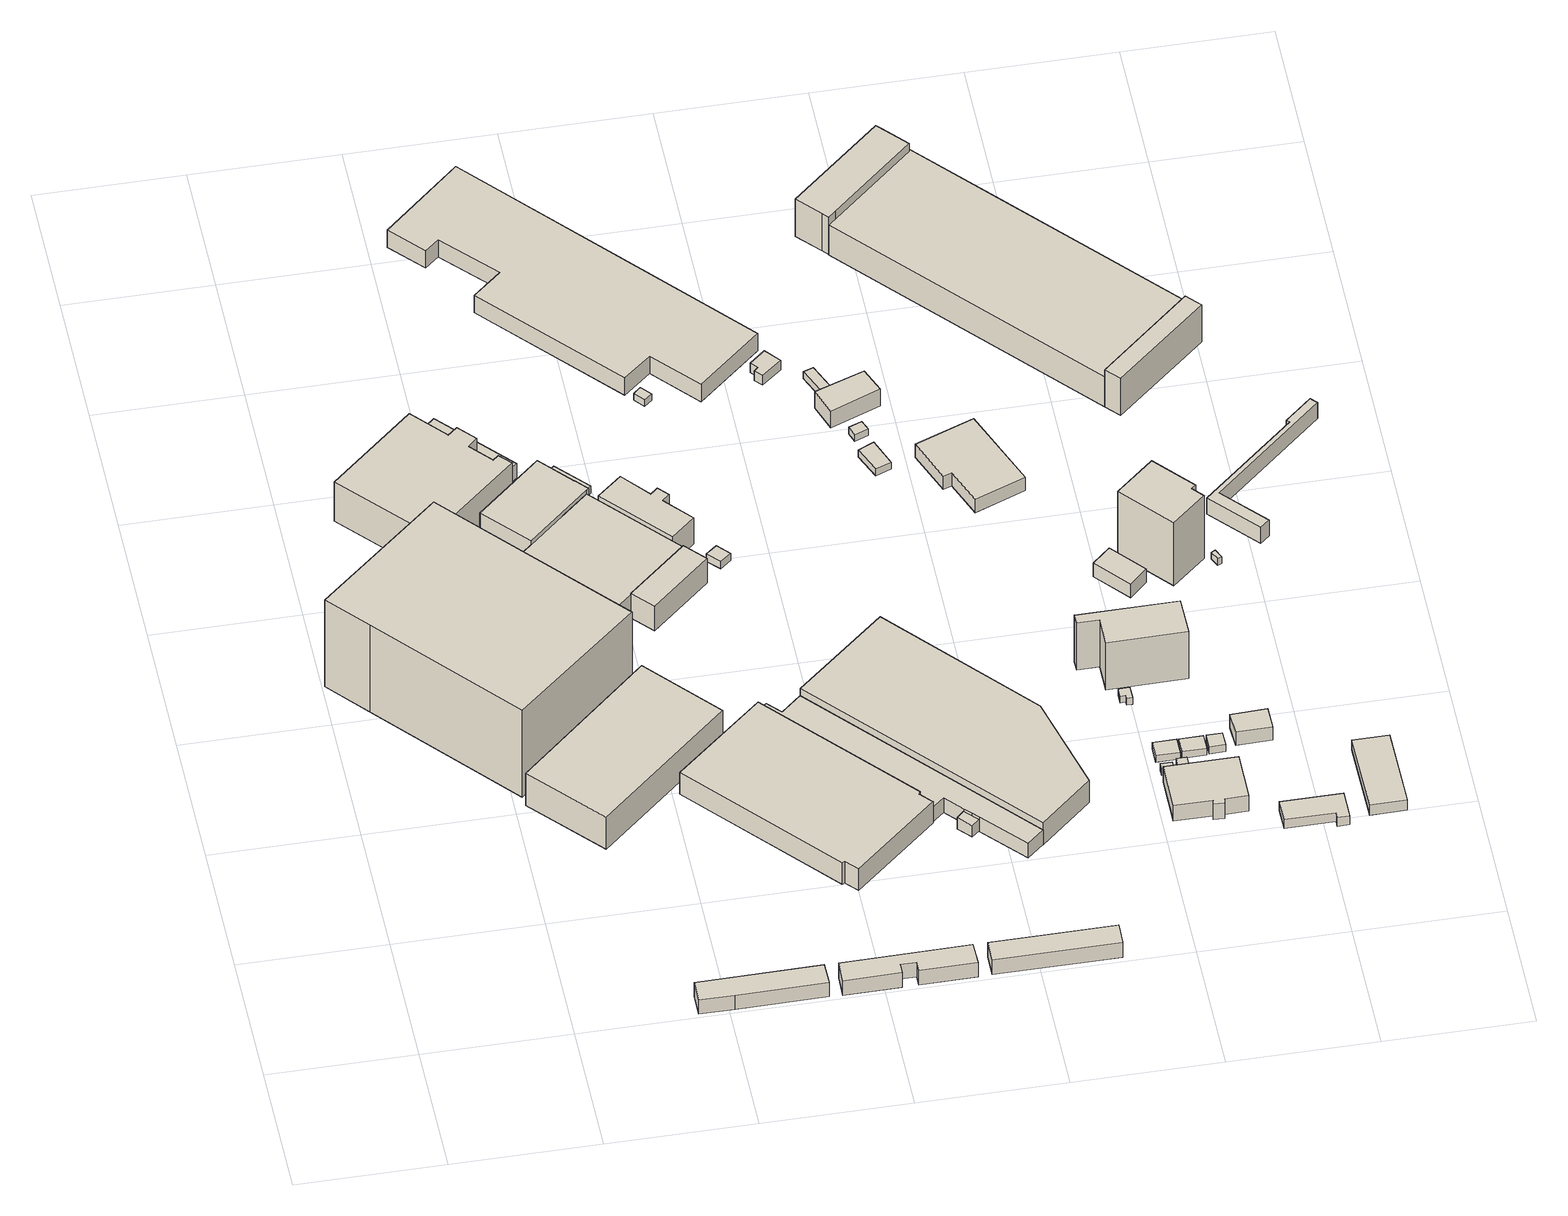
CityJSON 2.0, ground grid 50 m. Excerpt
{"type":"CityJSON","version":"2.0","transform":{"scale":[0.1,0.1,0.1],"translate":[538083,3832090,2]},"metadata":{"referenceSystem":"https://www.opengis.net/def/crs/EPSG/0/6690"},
"CityObjects":{
"building1":{"type":"Building","attributes":{"計測周辺長":271.16,"1/2500図郭":83,"区名":"住之江区","町丁目名称":"南港中６丁目","街区番号":4,"class":"3002","usage":"431","measuredHeight":38.7,"storeysAboveGround":5,"BuildingDetailAttribute.buildingRoofEdgeArea":4452.48,"BuildingDetailAttribute.buildingStructureType":"603","BuildingDetailAttribute.buildingStructureOrgType":"3","BuildingDetailAttribute.detailedUsage":"1720","BuildingDetailAttribute.specifiedBuildingCoverageRate":0.6,"BuildingDetailAttribute.surveyYear":2017,"BuildingHighTideRiskAttribute.description":"1","BuildingHighTideRiskAttribute.rank":"2","BuildingHighTideRiskAttribute.depth":1.82,"BuildingIDAttribute.prefecture":"27","BuildingIDAttribute.city":"27125"},"geometry":[{"type":"Solid","lod":"1","boundaries":[[[[0,1,2,3,4]],[[3,5,6,4]],[[2,7,5,3]],[[1,8,7,2]],[[0,9,8,1]],[[4,6,9,0]],[[5,7,8,9,6]]]]}]},
"building2":{"type":"Building","attributes":{"class":"3001","BuildingDetailAttribute.specifiedBuildingCoverageRate":0.6,"BuildingDetailAttribute.surveyYear":2017,"BuildingHighTideRiskAttribute.description":"1","BuildingHighTideRiskAttribute.rank":"2","BuildingHighTideRiskAttribute.depth":1.86,"BuildingIDAttribute.prefecture":"27","BuildingIDAttribute.city":"27125"},"geometry":[{"type":"Solid","lod":"1","boundaries":[[[[10,11,12,13]],[[12,14,15,13]],[[11,16,14,12]],[[10,17,16,11]],[[13,15,17,10]],[[14,16,17,15]]]]}]},
"building3":{"type":"Building","attributes":{"計測周辺長":100.17,"1/2500図郭":83,"区名":"住之江区","町丁目名称":"南港中６丁目","街区番号":3,"class":"3003","usage":"431","measuredHeight":6.3,"storeysAboveGround":1,"BuildingDetailAttribute.buildingRoofEdgeArea":341.38,"BuildingDetailAttribute.buildingStructureType":"610","BuildingDetailAttribute.buildingStructureOrgType":"2","BuildingDetailAttribute.detailedUsage":"1720","BuildingDetailAttribute.specifiedBuildingCoverageRate":0.6,"BuildingDetailAttribute.surveyYear":2017,"BuildingHighTideRiskAttribute.description":"1","BuildingHighTideRiskAttribute.rank":"2","BuildingHighTideRiskAttribute.depth":2.54,"BuildingIDAttribute.prefecture":"27","BuildingIDAttribute.city":"27125"},"geometry":[{"type":"Solid","lod":"1","boundaries":[[[[18,19,20,21,22]],[[21,23,24,22]],[[20,25,23,21]],[[19,26,25,20]],[[18,27,26,19]],[[22,24,27,18]],[[23,25,26,27,24]]]]}]},
"building4":{"type":"Building","attributes":{"class":"3001","BuildingDetailAttribute.specifiedBuildingCoverageRate":0.6,"BuildingDetailAttribute.surveyYear":2017,"BuildingHighTideRiskAttribute.description":"1","BuildingHighTideRiskAttribute.rank":"2","BuildingHighTideRiskAttribute.depth":1.75,"BuildingIDAttribute.prefecture":"27","BuildingIDAttribute.city":"27125"},"geometry":[{"type":"Solid","lod":"1","boundaries":[[[[28,29,30,31,32]],[[31,33,34,32]],[[30,35,33,31]],[[29,36,35,30]],[[28,37,36,29]],[[32,34,37,28]],[[33,35,36,37,34]]]]}]},
"building5":{"type":"Building","attributes":{"計測周辺長":169.39,"1/2500図郭":83,"区名":"住之江区","町丁目名称":"南港中６丁目","街区番号":4,"class":"3001","usage":"431","measuredHeight":17.4,"storeysAboveGround":4,"BuildingDetailAttribute.buildingRoofEdgeArea":1564.71,"BuildingDetailAttribute.buildingStructureType":"610","BuildingDetailAttribute.buildingStructureOrgType":"2","BuildingDetailAttribute.detailedUsage":"1720","BuildingDetailAttribute.specifiedBuildingCoverageRate":0.6,"BuildingDetailAttribute.surveyYear":2017,"BuildingHighTideRiskAttribute.description":"1","BuildingHighTideRiskAttribute.rank":"2","BuildingHighTideRiskAttribute.depth":2.38,"BuildingIDAttribute.prefecture":"27","BuildingIDAttribute.city":"27125"},"geometry":[{"type":"Solid","lod":"1","boundaries":[[[[38,39,40,41,42,43,44,45,46,47]],[[46,48,49,47]],[[45,50,48,46]],[[44,51,50,45]],[[43,52,51,44]],[[42,53,52,43]],[[41,54,53,42]],[[40,55,54,41]],[[39,56,55,40]],[[38,57,56,39]],[[47,49,57,38]],[[48,50,51,52,53,54,55,56,57,49]]]]}]},
"building6":{"type":"Building","attributes":{"計測周辺長":185.65,"1/2500図郭":83,"区名":"住之江区","町丁目名称":"南港中６丁目","街区番号":4,"class":"3002","usage":"431","measuredHeight":14.3,"storeysAboveGround":3,"BuildingDetailAttribute.buildingRoofEdgeArea":1958.44,"BuildingDetailAttribute.buildingStructureType":"610","BuildingDetailAttribute.buildingStructureOrgType":"2","BuildingDetailAttribute.detailedUsage":"1720","BuildingDetailAttribute.specifiedBuildingCoverageRate":0.6,"BuildingDetailAttribute.surveyYear":2017,"BuildingHighTideRiskAttribute.description":"1","BuildingHighTideRiskAttribute.rank":"2","BuildingHighTideRiskAttribute.depth":1.97,"BuildingIDAttribute.prefecture":"27","BuildingIDAttribute.city":"27125"},"geometry":[{"type":"Solid","lod":"1","boundaries":[[[[58,59,60,61]],[[60,62,63,61]],[[59,64,62,60]],[[58,65,64,59]],[[61,63,65,58]],[[62,64,65,63]]]]}]},
"building7":{"type":"Building","attributes":{"計測周辺長":29.47,"1/2500図郭":83,"区名":"住之江区","町丁目名称":"南港中６丁目","街区番号":4,"class":"3001","usage":"431","storeysAboveGround":1,"BuildingDetailAttribute.buildingRoofEdgeArea":44.62,"BuildingDetailAttribute.buildingStructureType":"610","BuildingDetailAttribute.buildingStructureOrgType":"2","BuildingDetailAttribute.detailedUsage":"1720","BuildingDetailAttribute.specifiedBuildingCoverageRate":0.6,"BuildingDetailAttribute.surveyYear":2017,"BuildingHighTideRiskAttribute.description":"1","BuildingHighTideRiskAttribute.rank":"2","BuildingHighTideRiskAttribute.depth":1.73,"BuildingIDAttribute.prefecture":"27","BuildingIDAttribute.city":"27125"},"geometry":[{"type":"Solid","lod":"1","boundaries":[[[[66,67,68,69]],[[68,70,71,69]],[[67,72,70,68]],[[66,73,72,67]],[[69,71,73,66]],[[70,72,73,71]]]]}]},
"building8":{"type":"Building","attributes":{"計測周辺長":97.46,"1/2500図郭":83,"区名":"住之江区","町丁目名称":"南港中６丁目","街区番号":4,"class":"3003","usage":"431","measuredHeight":6.4,"storeysAboveGround":2,"BuildingDetailAttribute.buildingRoofEdgeArea":348,"BuildingDetailAttribute.buildingStructureType":"610","BuildingDetailAttribute.buildingStructureOrgType":"2","BuildingDetailAttribute.detailedUsage":"1720","BuildingDetailAttribute.specifiedBuildingCoverageRate":0.6,"BuildingDetailAttribute.surveyYear":2017,"BuildingHighTideRiskAttribute.description":"1","BuildingHighTideRiskAttribute.rank":"2","BuildingHighTideRiskAttribute.depth":2.23,"BuildingIDAttribute.prefecture":"27","BuildingIDAttribute.city":"27125"},"geometry":[{"type":"Solid","lod":"1","boundaries":[[[[74,75,76,77,78,79,80,81]],[[80,82,83,81]],[[79,84,82,80]],[[78,85,84,79]],[[77,86,85,78]],[[76,87,86,77]],[[75,88,87,76]],[[74,89,88,75]],[[81,83,89,74]],[[82,84,85,86,87,88,89,83]]]]}]},
"building9":{"type":"Building","attributes":{"計測周辺長":100.32,"1/2500図郭":83,"区名":"住之江区","町丁目名称":"南港中６丁目","街区番号":4,"class":"3003","usage":"431","measuredHeight":12.2,"storeysAboveGround":1,"BuildingDetailAttribute.buildingRoofEdgeArea":607.74,"BuildingDetailAttribute.buildingStructureType":"610","BuildingDetailAttribute.buildingStructureOrgType":"2","BuildingDetailAttribute.detailedUsage":"1720","BuildingDetailAttribute.specifiedBuildingCoverageRate":0.6,"BuildingDetailAttribute.surveyYear":2017,"BuildingHighTideRiskAttribute.description":"1","BuildingHighTideRiskAttribute.rank":"2","BuildingHighTideRiskAttribute.depth":2.06,"BuildingIDAttribute.prefecture":"27","BuildingIDAttribute.city":"27125"},"geometry":[{"type":"Solid","lod":"1","boundaries":[[[[90,91,92,93,94,95,96,97]],[[96,98,99,97]],[[95,100,98,96]],[[94,101,100,95]],[[93,102,101,94]],[[92,103,102,93]],[[91,104,103,92]],[[90,105,104,91]],[[97,99,105,90]],[[98,100,101,102,103,104,105,99]]]]}]},
"building10":{"type":"Building","attributes":{"計測周辺長":177.2,"1/2500図郭":83,"区名":"住之江区","町丁目名称":"南港中６丁目","街区番号":4,"class":"3001","usage":"431","measuredHeight":10.4,"storeysAboveGround":1,"BuildingDetailAttribute.buildingRoofEdgeArea":1905.83,"BuildingDetailAttribute.buildingStructureType":"610","BuildingDetailAttribute.buildingStructureOrgType":"2","BuildingDetailAttribute.detailedUsage":"1720","BuildingDetailAttribute.specifiedBuildingCoverageRate":0.6,"BuildingDetailAttribute.surveyYear":2017,"BuildingHighTideRiskAttribute.description":"1","BuildingHighTideRiskAttribute.rank":"2","BuildingHighTideRiskAttribute.depth":1.76,"BuildingIDAttribute.prefecture":"27","BuildingIDAttribute.city":"27125"},"geometry":[{"type":"Solid","lod":"1","boundaries":[[[[106,107,108,109,110,111,112,113,114,115]],[[114,116,117,115]],[[113,118,116,114]],[[112,119,118,113]],[[111,120,119,112]],[[110,121,120,111]],[[109,122,121,110]],[[108,123,122,109]],[[107,124,123,108]],[[106,125,124,107]],[[115,117,125,106]],[[116,118,119,120,121,122,123,124,125,117]]]]}]},
"building11":{"type":"Building","attributes":{"class":"3001","measuredHeight":10.4,"BuildingDetailAttribute.specifiedBuildingCoverageRate":0.6,"BuildingDetailAttribute.surveyYear":2017,"BuildingHighTideRiskAttribute.description":"1","BuildingHighTideRiskAttribute.rank":"2","BuildingHighTideRiskAttribute.depth":1.88,"BuildingIDAttribute.prefecture":"27","BuildingIDAttribute.city":"27125"},"geometry":[{"type":"Solid","lod":"1","boundaries":[[[[126,106,115]],[[106,125,117,115]],[[126,127,125,106]],[[115,117,127,126]],[[125,127,117]]]]}]},
"building12":{"type":"Building","attributes":{"計測周辺長":110.19,"1/2500図郭":83,"区名":"住之江区","町丁目名称":"南港中６丁目","街区番号":3,"class":"3003","usage":"431","measuredHeight":6.6,"storeysAboveGround":1,"BuildingDetailAttribute.buildingRoofEdgeArea":333.25,"BuildingDetailAttribute.buildingStructureType":"610","BuildingDetailAttribute.buildingStructureOrgType":"2","BuildingDetailAttribute.detailedUsage":"1720","BuildingDetailAttribute.specifiedBuildingCoverageRate":0.6,"BuildingDetailAttribute.surveyYear":2017,"BuildingHighTideRiskAttribute.description":"1","BuildingHighTideRiskAttribute.rank":"3","BuildingHighTideRiskAttribute.depth":3.04,"BuildingIDAttribute.prefecture":"27","BuildingIDAttribute.city":"27125"},"geometry":[{"type":"Solid","lod":"1","boundaries":[[[[128,129,130,131,132,133,134,135]],[[134,136,137,135]],[[133,138,136,134]],[[132,139,138,133]],[[131,140,139,132]],[[130,141,140,131]],[[129,142,141,130]],[[128,143,142,129]],[[135,137,143,128]],[[136,138,139,140,141,142,143,137]]]]}]},
"building13":{"type":"Building","attributes":{"計測周辺長":45.55,"1/2500図郭":83,"区名":"住之江区","町丁目名称":"南港中６丁目","街区番号":4,"class":"3001","usage":"431","measuredHeight":3.4,"storeysAboveGround":1,"BuildingDetailAttribute.buildingRoofEdgeArea":119.15,"BuildingDetailAttribute.buildingStructureType":"610","BuildingDetailAttribute.buildingStructureOrgType":"2","BuildingDetailAttribute.detailedUsage":"1720","BuildingDetailAttribute.specifiedBuildingCoverageRate":0.6,"BuildingDetailAttribute.surveyYear":2017,"BuildingHighTideRiskAttribute.description":"1","BuildingHighTideRiskAttribute.rank":"2","BuildingHighTideRiskAttribute.depth":1.89,"BuildingIDAttribute.prefecture":"27","BuildingIDAttribute.city":"27125"},"geometry":[{"type":"Solid","lod":"1","boundaries":[[[[144,145,146,147]],[[146,148,149,147]],[[145,150,148,146]],[[144,151,150,145]],[[147,149,151,144]],[[148,150,151,149]]]]}]},
"building14":{"type":"Building","attributes":{"計測周辺長":222.34,"1/2500図郭":83,"区名":"住之江区","町丁目名称":"南港中６丁目","街区番号":4,"class":"3001","usage":"431","measuredHeight":9.6,"storeysAboveGround":2,"BuildingDetailAttribute.buildingRoofEdgeArea":2851.63,"BuildingDetailAttribute.buildingStructureType":"610","BuildingDetailAttribute.buildingStructureOrgType":"2","BuildingDetailAttribute.detailedUsage":"1720","BuildingDetailAttribute.specifiedBuildingCoverageRate":0.6,"BuildingDetailAttribute.surveyYear":2017,"BuildingHighTideRiskAttribute.description":"1","BuildingHighTideRiskAttribute.rank":"2","BuildingHighTideRiskAttribute.depth":1.78,"BuildingIDAttribute.prefecture":"27","BuildingIDAttribute.city":"27125"},"geometry":[{"type":"Solid","lod":"1","boundaries":[[[[152,153,154,155,156,157,158,159,160]],[[159,161,162,160]],[[158,163,161,159]],[[157,164,163,158]],[[156,165,164,157]],[[155,166,165,156]],[[154,167,166,155]],[[153,168,167,154]],[[152,169,168,153]],[[160,162,169,152]],[[161,163,164,165,166,167,168,169,162]]]]}]},
"building15":{"type":"Building","attributes":{"計測周辺長":73.28,"1/2500図郭":83,"区名":"住之江区","町丁目名称":"南港中６丁目","街区番号":4,"class":"3003","usage":"431","measuredHeight":10.9,"storeysAboveGround":1,"BuildingDetailAttribute.buildingRoofEdgeArea":258.3,"BuildingDetailAttribute.buildingStructureType":"610","BuildingDetailAttribute.buildingStructureOrgType":"2","BuildingDetailAttribute.detailedUsage":"1720","BuildingDetailAttribute.specifiedBuildingCoverageRate":0.6,"BuildingDetailAttribute.surveyYear":2017,"BuildingHighTideRiskAttribute.description":"1","BuildingHighTideRiskAttribute.rank":"2","BuildingHighTideRiskAttribute.depth":1.79,"BuildingIDAttribute.prefecture":"27","BuildingIDAttribute.city":"27125"},"geometry":[{"type":"Solid","lod":"1","boundaries":[[[[170,171,172,173]],[[172,174,175,173]],[[171,176,174,172]],[[170,177,176,171]],[[173,175,177,170]],[[174,176,177,175]]]]}]},
"building16":{"type":"Building","attributes":{"計測周辺長":88.65,"1/2500図郭":83,"区名":"住之江区","町丁目名称":"南港中６丁目","街区番号":4,"class":"3002","usage":"431","measuredHeight":11.7,"storeysAboveGround":3,"BuildingDetailAttribute.buildingRoofEdgeArea":343.47,"BuildingDetailAttribute.buildingStructureType":"610","BuildingDetailAttribute.buildingStructureOrgType":"2","BuildingDetailAttribute.detailedUsage":"1720","BuildingDetailAttribute.specifiedBuildingCoverageRate":0.6,"BuildingDetailAttribute.surveyYear":2017,"BuildingHighTideRiskAttribute.description":"1","BuildingHighTideRiskAttribute.rank":"2","BuildingHighTideRiskAttribute.depth":1.67,"BuildingIDAttribute.prefecture":"27","BuildingIDAttribute.city":"27125"},"geometry":[{"type":"Solid","lod":"1","boundaries":[[[[178,179,180,181,182,183,184,185]],[[184,186,187,185]],[[183,188,186,184]],[[182,189,188,183]],[[181,190,189,182]],[[180,191,190,181]],[[179,192,191,180]],[[178,193,192,179]],[[185,187,193,178]],[[186,188,189,190,191,192,193,187]]]]}]},
"building17":{"type":"Building","attributes":{"計測周辺長":21.31,"1/2500図郭":83,"区名":"住之江区","町丁目名称":"南港中６丁目","街区番号":4,"class":"3001","usage":"431","measuredHeight":3.3,"storeysAboveGround":1,"BuildingDetailAttribute.buildingRoofEdgeArea":28.09,"BuildingDetailAttribute.buildingStructureType":"610","BuildingDetailAttribute.buildingStructureOrgType":"2","BuildingDetailAttribute.detailedUsage":"1720","BuildingDetailAttribute.specifiedBuildingCoverageRate":0.6,"BuildingDetailAttribute.surveyYear":2017,"BuildingHighTideRiskAttribute.description":"1","BuildingHighTideRiskAttribute.rank":"2","BuildingHighTideRiskAttribute.depth":1.91,"BuildingIDAttribute.prefecture":"27","BuildingIDAttribute.city":"27125"},"geometry":[{"type":"Solid","lod":"1","boundaries":[[[[194,195,196,197]],[[196,198,199,197]],[[195,200,198,196]],[[194,201,200,195]],[[197,199,201,194]],[[198,200,201,199]]]]}]},
"building18":{"type":"Building","attributes":{"計測周辺長":235.06,"1/2500図郭":83,"区名":"住之江区","町丁目名称":"南港中６丁目","街区番号":4,"class":"3001","usage":"431","measuredHeight":6.5,"storeysAboveGround":2,"BuildingDetailAttribute.buildingRoofEdgeArea":1131.77,"BuildingDetailAttribute.buildingStructureType":"610","BuildingDetailAttribute.buildingStructureOrgType":"2","BuildingDetailAttribute.detailedUsage":"1720","BuildingDetailAttribute.specifiedBuildingCoverageRate":0.6,"BuildingDetailAttribute.surveyYear":2017,"BuildingHighTideRiskAttribute.description":"1","BuildingHighTideRiskAttribute.rank":"2","BuildingHighTideRiskAttribute.depth":1.72,"BuildingIDAttribute.prefecture":"27","BuildingIDAttribute.city":"27125"},"geometry":[{"type":"Solid","lod":"1","boundaries":[[[[202,203,204,205,206,207,208,209,210,211,212,213,214]],[[213,215,216,214]],[[212,217,215,213]],[[211,218,217,212]],[[210,219,218,211]],[[209,220,219,210]],[[208,221,220,209]],[[207,222,221,208]],[[206,223,222,207]],[[205,224,223,206]],[[204,225,224,205]],[[203,226,225,204]],[[202,227,226,203]],[[214,216,227,202]],[[215,217,218,219,220,221,222,223,224,225,226,227,216]]]]}]},
"building19":{"type":"Building","attributes":{"class":"3001","BuildingDetailAttribute.specifiedBuildingCoverageRate":0.6,"BuildingDetailAttribute.surveyYear":2017,"BuildingHighTideRiskAttribute.description":"1","BuildingHighTideRiskAttribute.rank":"2","BuildingHighTideRiskAttribute.depth":1.44,"BuildingIDAttribute.prefecture":"27","BuildingIDAttribute.city":"27125"},"geometry":[{"type":"Solid","lod":"1","boundaries":[[[[228,229,230,231]],[[230,232,233,231]],[[229,234,232,230]],[[228,235,234,229]],[[231,233,235,228]],[[232,234,235,233]]]]}]},
"building20":{"type":"Building","attributes":{"計測周辺長":338.37,"1/2500図郭":83,"区名":"住之江区","町丁目名称":"南港中６丁目","街区番号":1,"class":"3001","usage":"431","measuredHeight":7.7,"storeysAboveGround":1,"BuildingDetailAttribute.buildingRoofEdgeArea":4385.46,"BuildingDetailAttribute.buildingStructureType":"610","BuildingDetailAttribute.buildingStructureOrgType":"2","BuildingDetailAttribute.detailedUsage":"1710","BuildingDetailAttribute.specifiedBuildingCoverageRate":0.6,"BuildingDetailAttribute.surveyYear":2017,"BuildingHighTideRiskAttribute.description":"1","BuildingHighTideRiskAttribute.rank":"2","BuildingHighTideRiskAttribute.depth":1.74,"BuildingIDAttribute.prefecture":"27","BuildingIDAttribute.city":"27125"},"geometry":[{"type":"Solid","lod":"1","boundaries":[[[[236,237,238,239,240,241,242,243,244,245,246,247]],[[246,248,249,247]],[[245,250,248,246]],[[244,251,250,245]],[[243,252,251,244]],[[242,253,252,243]],[[241,254,253,242]],[[240,255,254,241]],[[239,256,255,240]],[[238,257,256,239]],[[237,258,257,238]],[[236,259,258,237]],[[247,249,259,236]],[[248,250,251,252,253,254,255,256,257,258,259,249]]]]}]},
"building21":{"type":"Building","attributes":{"計測周辺長":100.49,"1/2500図郭":83,"区名":"住之江区","町丁目名称":"南港中６丁目","街区番号":3,"class":"3003","usage":"431","measuredHeight":6.5,"storeysAboveGround":1,"BuildingDetailAttribute.buildingRoofEdgeArea":342.37,"BuildingDetailAttribute.buildingStructureType":"610","BuildingDetailAttribute.buildingStructureOrgType":"2","BuildingDetailAttribute.detailedUsage":"1720","BuildingDetailAttribute.specifiedBuildingCoverageRate":0.6,"BuildingDetailAttribute.surveyYear":2017,"BuildingHighTideRiskAttribute.description":"1","BuildingHighTideRiskAttribute.rank":"2","BuildingHighTideRiskAttribute.depth":2.77,"BuildingIDAttribute.prefecture":"27","BuildingIDAttribute.city":"27125"},"geometry":[{"type":"Solid","lod":"1","boundaries":[[[[260,261,262,263]],[[262,264,265,263]],[[261,266,264,262]],[[260,267,266,261]],[[263,265,267,260]],[[264,266,267,265]]]]}]},
"building22":{"type":"Building","attributes":{"class":"3003","measuredHeight":5.1,"BuildingDetailAttribute.specifiedBuildingCoverageRate":0.6,"BuildingDetailAttribute.surveyYear":2017,"BuildingHighTideRiskAttribute.description":"1","BuildingHighTideRiskAttribute.rank":"2","BuildingHighTideRiskAttribute.depth":2.29,"BuildingIDAttribute.prefecture":"27","BuildingIDAttribute.city":"27125"},"geometry":[{"type":"Solid","lod":"1","boundaries":[[[[268,269,270,271,272]],[[271,273,274,272]],[[270,275,273,271]],[[269,276,275,270]],[[268,277,276,269]],[[272,274,277,268]],[[273,275,276,277,274]]]]}]},
"building23":{"type":"Building","attributes":{"計測周辺長":263.69,"1/2500図郭":83,"区名":"住之江区","町丁目名称":"南港中６丁目","街区番号":4,"class":"3001","usage":"431","measuredHeight":9.8,"storeysAboveGround":2,"BuildingDetailAttribute.buildingRoofEdgeArea":3694.56,"BuildingDetailAttribute.buildingStructureType":"610","BuildingDetailAttribute.buildingStructureOrgType":"2","BuildingDetailAttribute.detailedUsage":"1720","BuildingDetailAttribute.specifiedBuildingCoverageRate":0.6,"BuildingDetailAttribute.surveyYear":2017,"BuildingHighTideRiskAttribute.description":"1","BuildingHighTideRiskAttribute.rank":"2","BuildingHighTideRiskAttribute.depth":2.68,"BuildingIDAttribute.prefecture":"27","BuildingIDAttribute.city":"27125"},"geometry":[{"type":"Solid","lod":"1","boundaries":[[[[278,279,280,281,282]],[[281,283,284,282]],[[280,285,283,281]],[[279,286,285,280]],[[278,287,286,279]],[[282,284,287,278]],[[283,285,286,287,284]]]]}]},
"building24":{"type":"Building","attributes":{"計測周辺長":31.28,"1/2500図郭":83,"区名":"住之江区","町丁目名称":"南港中６丁目","街区番号":1,"class":"3001","usage":"431","measuredHeight":4.3,"storeysAboveGround":1,"BuildingDetailAttribute.buildingRoofEdgeArea":53.91,"BuildingDetailAttribute.buildingStructureType":"610","BuildingDetailAttribute.buildingStructureOrgType":"2","BuildingDetailAttribute.detailedUsage":"1710","BuildingDetailAttribute.specifiedBuildingCoverageRate":0.6,"BuildingDetailAttribute.surveyYear":2017,"BuildingHighTideRiskAttribute.description":"1","BuildingHighTideRiskAttribute.rank":"2","BuildingHighTideRiskAttribute.depth":1.86,"BuildingIDAttribute.prefecture":"27","BuildingIDAttribute.city":"27125"},"geometry":[{"type":"Solid","lod":"1","boundaries":[[[[288,289,290,291,292,293]],[[292,294,295,293]],[[291,296,294,292]],[[290,297,296,291]],[[289,298,297,290]],[[288,299,298,289]],[[293,295,299,288]],[[294,296,297,298,299,295]]]]}]},
"building25":{"type":"Building","attributes":{"class":"3001","BuildingDetailAttribute.specifiedBuildingCoverageRate":0.6,"BuildingDetailAttribute.surveyYear":2017,"BuildingHighTideRiskAttribute.description":"1","BuildingHighTideRiskAttribute.rank":"2","BuildingHighTideRiskAttribute.depth":1.8,"BuildingIDAttribute.prefecture":"27","BuildingIDAttribute.city":"27125"},"geometry":[{"type":"Solid","lod":"1","boundaries":[[[[300,301,302,303]],[[302,304,305,303]],[[301,306,304,302]],[[300,307,306,301]],[[303,305,307,300]],[[304,306,307,305]]]]}]},
"building26":{"type":"Building","attributes":{"計測周辺長":32.79,"1/2500図郭":83,"区名":"住之江区","町丁目名称":"南港中６丁目","街区番号":1,"class":"3001","usage":"431","storeysAboveGround":1,"BuildingDetailAttribute.buildingRoofEdgeArea":62.06,"BuildingDetailAttribute.buildingStructureType":"610","BuildingDetailAttribute.buildingStructureOrgType":"2","BuildingDetailAttribute.detailedUsage":"1710","BuildingDetailAttribute.specifiedBuildingCoverageRate":0.6,"BuildingDetailAttribute.surveyYear":2017,"BuildingHighTideRiskAttribute.description":"1","BuildingHighTideRiskAttribute.rank":"2","BuildingHighTideRiskAttribute.depth":1.77,"BuildingIDAttribute.prefecture":"27","BuildingIDAttribute.city":"27125"},"geometry":[{"type":"Solid","lod":"1","boundaries":[[[[308,309,310,311]],[[310,312,313,311]],[[309,314,312,310]],[[308,315,314,309]],[[311,313,315,308]],[[312,314,315,313]]]]}]},
"building27":{"type":"Building","attributes":{"計測周辺長":17.88,"1/2500図郭":83,"区名":"住之江区","町丁目名称":"南港中６丁目","街区番号":1,"class":"3001","usage":"431","storeysAboveGround":1,"BuildingDetailAttribute.buildingRoofEdgeArea":19.75,"BuildingDetailAttribute.buildingStructureType":"610","BuildingDetailAttribute.buildingStructureOrgType":"2","BuildingDetailAttribute.detailedUsage":"1710","BuildingDetailAttribute.specifiedBuildingCoverageRate":0.6,"BuildingDetailAttribute.surveyYear":2017,"BuildingHighTideRiskAttribute.description":"1","BuildingHighTideRiskAttribute.rank":"2","BuildingHighTideRiskAttribute.depth":1.78,"BuildingIDAttribute.prefecture":"27","BuildingIDAttribute.city":"27125"},"geometry":[{"type":"Solid","lod":"1","boundaries":[[[[316,317,318,319]],[[318,320,321,319]],[[317,322,320,318]],[[316,323,322,317]],[[319,321,323,316]],[[320,322,323,321]]]]}]},
"building28":{"type":"Building","attributes":{"計測周辺長":56.49,"1/2500図郭":83,"区名":"住之江区","町丁目名称":"南港中６丁目","街区番号":1,"class":"3001","usage":"431","measuredHeight":7.4,"storeysAboveGround":1,"BuildingDetailAttribute.buildingRoofEdgeArea":182.06,"BuildingDetailAttribute.buildingStructureType":"610","BuildingDetailAttribute.buildingStructureOrgType":"2","BuildingDetailAttribute.detailedUsage":"1710","BuildingDetailAttribute.specifiedBuildingCoverageRate":0.6,"BuildingDetailAttribute.surveyYear":2017,"BuildingHighTideRiskAttribute.description":"1","BuildingHighTideRiskAttribute.rank":"2","BuildingHighTideRiskAttribute.depth":1.8,"BuildingIDAttribute.prefecture":"27","BuildingIDAttribute.city":"27125"},"geometry":[{"type":"Solid","lod":"1","boundaries":[[[[324,325,326,327]],[[326,328,329,327]],[[325,330,328,326]],[[324,331,330,325]],[[327,329,331,324]],[[328,330,331,329]]]]}]},
"building29":{"type":"Building","attributes":{"class":"3001","BuildingDetailAttribute.specifiedBuildingCoverageRate":0.6,"BuildingDetailAttribute.surveyYear":2017,"BuildingHighTideRiskAttribute.description":"1","BuildingHighTideRiskAttribute.rank":"2","BuildingHighTideRiskAttribute.depth":2.72,"BuildingIDAttribute.prefecture":"27","BuildingIDAttribute.city":"27125"},"geometry":[{"type":"Solid","lod":"1","boundaries":[[[[332,333,334,335]],[[334,336,337,335]],[[333,338,336,334]],[[332,339,338,333]],[[335,337,339,332]],[[336,338,339,337]]]]}]},
"building30":{"type":"Building","attributes":{"class":"3001","BuildingDetailAttribute.specifiedBuildingCoverageRate":0.6,"BuildingDetailAttribute.surveyYear":2017,"BuildingHighTideRiskAttribute.description":"1","BuildingHighTideRiskAttribute.rank":"2","BuildingHighTideRiskAttribute.depth":2.59,"BuildingIDAttribute.prefecture":"27","BuildingIDAttribute.city":"27125"},"geometry":[{"type":"Solid","lod":"1","boundaries":[[[[340,341,342,343,344,345]],[[344,346,347,345]],[[343,348,346,344]],[[342,349,348,343]],[[341,350,349,342]],[[340,351,350,341]],[[345,347,351,340]],[[346,348,349,350,351,347]]]]}]},
"building31":{"type":"Building","attributes":{"class":"3001","BuildingDetailAttribute.specifiedBuildingCoverageRate":0.6,"BuildingDetailAttribute.surveyYear":2017,"BuildingHighTideRiskAttribute.description":"1","BuildingHighTideRiskAttribute.rank":"2","BuildingHighTideRiskAttribute.depth":2.72,"BuildingIDAttribute.prefecture":"27","BuildingIDAttribute.city":"27125"},"geometry":[{"type":"Solid","lod":"1","boundaries":[[[[352,353,354,355]],[[354,356,357,355]],[[353,358,356,354]],[[352,359,358,353]],[[355,357,359,352]],[[356,358,359,357]]]]}]},
"building32":{"type":"Building","attributes":{"計測周辺長":30.04,"1/2500図郭":83,"区名":"住之江区","町丁目名称":"南港中６丁目","街区番号":2,"class":"3001","usage":"421","measuredHeight":4.5,"storeysAboveGround":1,"BuildingDetailAttribute.buildingRoofEdgeArea":31.91,"BuildingDetailAttribute.buildingStructureType":"610","BuildingDetailAttribute.buildingStructureOrgType":"2","BuildingDetailAttribute.detailedUsage":"1830","BuildingDetailAttribute.specifiedBuildingCoverageRate":0.6,"BuildingDetailAttribute.surveyYear":2017,"BuildingHighTideRiskAttribute.description":"1","BuildingHighTideRiskAttribute.rank":"2","BuildingHighTideRiskAttribute.depth":2.88,"BuildingIDAttribute.prefecture":"27","BuildingIDAttribute.city":"27125"},"geometry":[{"type":"Solid","lod":"1","boundaries":[[[[360,361,362,363]],[[362,364,365,363]],[[361,366,364,362]],[[360,367,366,361]],[[363,365,367,360]],[[364,366,367,365]]]]}]},
"building33":{"type":"Building","attributes":{"計測周辺長":105.46,"1/2500図郭":83,"区名":"住之江区","町丁目名称":"南港中６丁目","街区番号":1,"class":"3001","usage":"431","measuredHeight":5.9,"storeysAboveGround":1,"BuildingDetailAttribute.buildingRoofEdgeArea":631.12,"BuildingDetailAttribute.buildingStructureType":"610","BuildingDetailAttribute.buildingStructureOrgType":"2","BuildingDetailAttribute.detailedUsage":"1710","BuildingDetailAttribute.specifiedBuildingCoverageRate":0.6,"BuildingDetailAttribute.surveyYear":2017,"BuildingHighTideRiskAttribute.description":"1","BuildingHighTideRiskAttribute.rank":"2","BuildingHighTideRiskAttribute.depth":1.71,"BuildingIDAttribute.prefecture":"27","BuildingIDAttribute.city":"27125"},"geometry":[{"type":"Solid","lod":"1","boundaries":[[[[368,369,370,371,372,373]],[[372,374,375,373]],[[371,376,374,372]],[[370,377,376,371]],[[369,378,377,370]],[[368,379,378,369]],[[373,375,379,368]],[[374,376,377,378,379,375]]]]}]},
"building34":{"type":"Building","attributes":{"計測周辺長":87.3,"1/2500図郭":83,"区名":"住之江区","町丁目名称":"南港中６丁目","街区番号":2,"class":"3001","usage":"421","measuredHeight":6.9,"storeysAboveGround":2,"BuildingDetailAttribute.buildingRoofEdgeArea":438.06,"BuildingDetailAttribute.buildingStructureType":"610","BuildingDetailAttribute.buildingStructureOrgType":"2","BuildingDetailAttribute.detailedUsage":"1830","BuildingDetailAttribute.specifiedBuildingCoverageRate":0.6,"BuildingDetailAttribute.surveyYear":2017,"BuildingHighTideRiskAttribute.description":"1","BuildingHighTideRiskAttribute.rank":"2","BuildingHighTideRiskAttribute.depth":2.68,"BuildingIDAttribute.prefecture":"27","BuildingIDAttribute.city":"27125"},"geometry":[{"type":"Solid","lod":"1","boundaries":[[[[380,381,382,383,384,385,386,387]],[[386,388,389,387]],[[385,390,388,386]],[[384,391,390,385]],[[383,392,391,384]],[[382,393,392,383]],[[381,394,393,382]],[[380,395,394,381]],[[387,389,395,380]],[[388,390,391,392,393,394,395,389]]]]}]},
"building35":{"type":"Building","attributes":{"計測周辺長":96.2,"1/2500図郭":83,"区名":"住之江区","町丁目名称":"南港中６丁目","街区番号":2,"class":"3002","usage":"401","measuredHeight":21,"storeysAboveGround":5,"BuildingDetailAttribute.buildingRoofEdgeArea":400.02,"BuildingDetailAttribute.buildingStructureType":"603","BuildingDetailAttribute.buildingStructureOrgType":"3","BuildingDetailAttribute.detailedUsage":"1310","BuildingDetailAttribute.specifiedBuildingCoverageRate":0.6,"BuildingDetailAttribute.surveyYear":2017,"BuildingHighTideRiskAttribute.description":"1","BuildingHighTideRiskAttribute.rank":"2","BuildingHighTideRiskAttribute.depth":2.32,"BuildingIDAttribute.prefecture":"27","BuildingIDAttribute.city":"27125"},"geometry":[{"type":"Solid","lod":"1","boundaries":[[[[396,397,398,399,400,401]],[[400,402,403,401]],[[399,404,402,400]],[[398,405,404,399]],[[397,406,405,398]],[[396,407,406,397]],[[401,403,407,396]],[[402,404,405,406,407,403]]]]}]},
"building36":{"type":"Building","attributes":{"class":"3001","BuildingDetailAttribute.specifiedBuildingCoverageRate":0.6,"BuildingDetailAttribute.surveyYear":2017,"BuildingHighTideRiskAttribute.description":"1","BuildingHighTideRiskAttribute.rank":"2","BuildingHighTideRiskAttribute.depth":2.67,"BuildingIDAttribute.prefecture":"27","BuildingIDAttribute.city":"27125"},"geometry":[{"type":"Solid","lod":"1","boundaries":[[[[408,409,410,411]],[[410,412,413,411]],[[409,414,412,410]],[[408,415,414,409]],[[411,413,415,408]],[[412,414,415,413]]]]}]},
"building37":{"type":"Building","attributes":{"class":"3001","BuildingDetailAttribute.specifiedBuildingCoverageRate":0.6,"BuildingDetailAttribute.surveyYear":2017,"BuildingHighTideRiskAttribute.description":"1","BuildingHighTideRiskAttribute.rank":"2","BuildingHighTideRiskAttribute.depth":2.67,"BuildingIDAttribute.prefecture":"27","BuildingIDAttribute.city":"27125"},"geometry":[{"type":"Solid","lod":"1","boundaries":[[[[416,417,418,419]],[[418,420,421,419]],[[417,422,420,418]],[[416,423,422,417]],[[419,421,423,416]],[[420,422,423,421]]]]}]},
"building38":{"type":"Building","attributes":{"計測周辺長":47.24,"1/2500図郭":83,"区名":"住之江区","町丁目名称":"南港中６丁目","街区番号":2,"class":"3001","usage":"431","measuredHeight":6,"storeysAboveGround":1,"BuildingDetailAttribute.buildingRoofEdgeArea":128.31,"BuildingDetailAttribute.buildingStructureType":"610","BuildingDetailAttribute.buildingStructureOrgType":"2","BuildingDetailAttribute.detailedUsage":"1720","BuildingDetailAttribute.specifiedBuildingCoverageRate":0.6,"BuildingDetailAttribute.surveyYear":2017,"BuildingHighTideRiskAttribute.description":"1","BuildingHighTideRiskAttribute.rank":"2","BuildingHighTideRiskAttribute.depth":1.82,"BuildingIDAttribute.prefecture":"27","BuildingIDAttribute.city":"27125"},"geometry":[{"type":"Solid","lod":"1","boundaries":[[[[424,425,426,427]],[[426,428,429,427]],[[425,430,428,426]],[[424,431,430,425]],[[427,429,431,424]],[[428,430,431,429]]]]}]},
"building39":{"type":"Building","attributes":{"計測周辺長":110.13,"1/2500図郭":74,"区名":"住之江区","町丁目名称":"南港中６丁目","街区番号":1,"class":"3002","usage":"431","measuredHeight":16.6,"storeysAboveGround":5,"BuildingDetailAttribute.buildingRoofEdgeArea":556.97,"BuildingDetailAttribute.buildingStructureType":"603","BuildingDetailAttribute.buildingStructureOrgType":"3","BuildingDetailAttribute.detailedUsage":"1740","BuildingDetailAttribute.specifiedBuildingCoverageRate":0.6,"BuildingDetailAttribute.surveyYear":2017,"BuildingHighTideRiskAttribute.description":"1","BuildingHighTideRiskAttribute.rank":"2","BuildingHighTideRiskAttribute.depth":2.87,"BuildingIDAttribute.prefecture":"27","BuildingIDAttribute.city":"27125"},"geometry":[{"type":"Solid","lod":"1","boundaries":[[[[432,433,434,435,436,437,438]],[[437,439,440,438]],[[436,441,439,437]],[[435,442,441,436]],[[434,443,442,435]],[[433,444,443,434]],[[432,445,444,433]],[[438,440,445,432]],[[439,441,442,443,444,445,440]]]]}]},
"building40":{"type":"Building","attributes":{"計測周辺長":40.51,"1/2500図郭":83,"区名":"住之江区","町丁目名称":"南港中６丁目","街区番号":2,"class":"3001","usage":"421","measuredHeight":6,"storeysAboveGround":2,"BuildingDetailAttribute.buildingRoofEdgeArea":98.53,"BuildingDetailAttribute.buildingStructureType":"610","BuildingDetailAttribute.buildingStructureOrgType":"2","BuildingDetailAttribute.detailedUsage":"1830","BuildingDetailAttribute.specifiedBuildingCoverageRate":0.6,"BuildingDetailAttribute.surveyYear":2017,"BuildingHighTideRiskAttribute.description":"1","BuildingHighTideRiskAttribute.rank":"2","BuildingHighTideRiskAttribute.depth":2.39,"BuildingIDAttribute.prefecture":"27","BuildingIDAttribute.city":"27125"},"geometry":[{"type":"Solid","lod":"1","boundaries":[[[[446,447,448,449]],[[448,450,451,449]],[[447,452,450,448]],[[446,453,452,447]],[[449,451,453,446]],[[450,452,453,451]]]]}]},
"building41":{"type":"Building","attributes":{"class":"3001","measuredHeight":4,"BuildingDetailAttribute.specifiedBuildingCoverageRate":0.6,"BuildingDetailAttribute.surveyYear":2017,"BuildingHighTideRiskAttribute.description":"1","BuildingHighTideRiskAttribute.rank":"2","BuildingHighTideRiskAttribute.depth":2.3,"BuildingIDAttribute.prefecture":"27","BuildingIDAttribute.city":"27125"},"geometry":[{"type":"Solid","lod":"1","boundaries":[[[[454,455,456,457,458,459]],[[458,460,461,459]],[[457,462,460,458]],[[456,463,462,457]],[[455,464,463,456]],[[454,465,464,455]],[[459,461,465,454]],[[460,462,463,464,465,461]]]]}]},
"building42":{"type":"Building","attributes":{"計測周辺長":80.26,"1/2500図郭":83,"区名":"住之江区","町丁目名称":"南港中６丁目","街区番号":2,"class":"3002","usage":"401","measuredHeight":28.1,"storeysAboveGround":6,"BuildingDetailAttribute.buildingRoofEdgeArea":385.91,"BuildingDetailAttribute.buildingStructureType":"603","BuildingDetailAttribute.buildingStructureOrgType":"3","BuildingDetailAttribute.detailedUsage":"1310","BuildingDetailAttribute.specifiedBuildingCoverageRate":0.6,"BuildingDetailAttribute.surveyYear":2017,"BuildingHighTideRiskAttribute.description":"1","BuildingHighTideRiskAttribute.rank":"2","BuildingHighTideRiskAttribute.depth":2.35,"BuildingIDAttribute.prefecture":"27","BuildingIDAttribute.city":"27125"},"geometry":[{"type":"Solid","lod":"1","boundaries":[[[[466,467,468,469,470,471]],[[470,472,473,471]],[[469,474,472,470]],[[468,475,474,469]],[[467,476,475,468]],[[466,477,476,467]],[[471,473,477,466]],[[472,474,475,476,477,473]]]]}]},
"building43":{"type":"Building","attributes":{"計測周辺長":314.08,"1/2500図郭":83,"区名":"住之江区","町丁目名称":"南港中６丁目","街区番号":1,"class":"3002","usage":"431","measuredHeight":13.4,"storeysAboveGround":5,"BuildingDetailAttribute.buildingRoofEdgeArea":4698.36,"BuildingDetailAttribute.buildingStructureType":"603","BuildingDetailAttribute.buildingStructureOrgType":"3","BuildingDetailAttribute.detailedUsage":"1740","BuildingDetailAttribute.specifiedBuildingCoverageRate":0.6,"BuildingDetailAttribute.surveyYear":2017,"BuildingHighTideRiskAttribute.description":"1","BuildingHighTideRiskAttribute.rank":"2","BuildingHighTideRiskAttribute.depth":2.94,"BuildingIDAttribute.prefecture":"27","BuildingIDAttribute.city":"27125"},"geometry":[{"type":"Solid","lod":"1","boundaries":[[[[478,479,480,481,482,483,484,485,486,487]],[[486,488,489,487]],[[485,490,488,486]],[[484,491,490,485]],[[483,492,491,484]],[[482,493,492,483]],[[481,494,493,482]],[[480,495,494,481]],[[479,496,495,480]],[[478,497,496,479]],[[487,489,497,478]],[[488,490,491,492,493,494,495,496,497,489]]]]}]},
"building44":{"type":"Building","attributes":{"class":"3001","BuildingDetailAttribute.specifiedBuildingCoverageRate":0.6,"BuildingDetailAttribute.surveyYear":2017,"BuildingHighTideRiskAttribute.description":"1","BuildingHighTideRiskAttribute.rank":"2","BuildingHighTideRiskAttribute.depth":1.83,"BuildingIDAttribute.prefecture":"27","BuildingIDAttribute.city":"27125"},"geometry":[{"type":"Solid","lod":"1","boundaries":[[[[498,499,500,501]],[[500,502,503,501]],[[499,504,502,500]],[[498,505,504,499]],[[501,503,505,498]],[[502,504,505,503]]]]}]},
"building45":{"type":"Building","attributes":{"計測周辺長":83.34,"1/2500図郭":83,"区名":"住之江区","町丁目名称":"南港中６丁目","街区番号":2,"class":"3001","usage":"421","measuredHeight":4.5,"storeysAboveGround":1,"BuildingDetailAttribute.buildingRoofEdgeArea":358.53,"BuildingDetailAttribute.buildingStructureType":"610","BuildingDetailAttribute.buildingStructureOrgType":"2","BuildingDetailAttribute.detailedUsage":"1830","BuildingDetailAttribute.specifiedBuildingCoverageRate":0.6,"BuildingDetailAttribute.surveyYear":2017,"BuildingHighTideRiskAttribute.description":"1","BuildingHighTideRiskAttribute.rank":"2","BuildingHighTideRiskAttribute.depth":2.2,"BuildingIDAttribute.prefecture":"27","BuildingIDAttribute.city":"27125"},"geometry":[{"type":"Solid","lod":"1","boundaries":[[[[506,507,508,509]],[[508,510,511,509]],[[507,512,510,508]],[[506,513,512,507]],[[509,511,513,506]],[[510,512,513,511]]]]}]},
"building46":{"type":"Building","attributes":{"計測周辺長":96.43,"1/2500図郭":83,"区名":"住之江区","町丁目名称":"南港中６丁目","街区番号":1,"class":"3002","usage":"431","measuredHeight":16.6,"storeysAboveGround":5,"BuildingDetailAttribute.buildingRoofEdgeArea":271.93,"BuildingDetailAttribute.buildingStructureType":"603","BuildingDetailAttribute.buildingStructureOrgType":"3","BuildingDetailAttribute.detailedUsage":"1740","BuildingDetailAttribute.specifiedBuildingCoverageRate":0.6,"BuildingDetailAttribute.surveyYear":2017,"BuildingHighTideRiskAttribute.description":"1","BuildingHighTideRiskAttribute.rank":"2","BuildingHighTideRiskAttribute.depth":2.84,"BuildingIDAttribute.prefecture":"27","BuildingIDAttribute.city":"27125"},"geometry":[{"type":"Solid","lod":"1","boundaries":[[[[514,515,485,484,483]],[[484,516,517,483]],[[485,518,516,484]],[[515,519,518,485]],[[514,520,519,515]],[[483,517,520,514]],[[516,518,519,520,517]]]]}]},
"building47":{"type":"Building","attributes":{"区名":"住之江区","町丁目名称":"南港中６丁目","街区番号":2,"class":"3003","usage":"431","measuredHeight":7.2,"storeysAboveGround":2,"BuildingDetailAttribute.buildingRoofEdgeArea":1421.01,"BuildingDetailAttribute.buildingStructureType":"610","BuildingDetailAttribute.buildingStructureOrgType":"2","BuildingDetailAttribute.detailedUsage":"1740","BuildingDetailAttribute.specifiedBuildingCoverageRate":0.6,"BuildingDetailAttribute.surveyYear":2017,"BuildingHighTideRiskAttribute.description":"1","BuildingHighTideRiskAttribute.rank":"2","BuildingHighTideRiskAttribute.depth":1.57,"BuildingIDAttribute.prefecture":"27","BuildingIDAttribute.city":"27125"},"geometry":[{"type":"Solid","lod":"1","boundaries":[[[[521,522,523,524,525,526,527,528]],[[527,529,530,528]],[[526,531,529,527]],[[525,532,531,526]],[[524,533,532,525]],[[523,534,533,524]],[[522,535,534,523]],[[521,536,535,522]],[[528,530,536,521]],[[529,531,532,533,534,535,536,530]]]]}]}
},
"vertices":[
[428,2040,3],[954,1440,3],[532,1071,3],[128,1535,3],[9,1672,3],[128,1535,390],[9,1672,390],[532,1071,390],[954,1440,390],[428,2040,390],
[475,2042,22],[502,2067,22],[535,2028,22],[505,2002,22],[535,2028,52],[505,2002,52],[502,2067,52],[475,2042,52],
[900,5,14],[900,85,14],[1319,88,14],[1320,6,14],[1017,5,14],[1320,6,77],[1017,5,77],[1319,88,77],[900,85,77],[900,5,77],
[535,2028,23],[568,1988,23],[533,1958,23],[495,1997,23],[505,2002,23],[495,1997,53],[505,2002,53],[533,1958,53],[568,1988,53],[535,2028,53],
[597,2548,18],[650,2489,18],[618,2458,18],[684,2384,18],[703,2401,18],[740,2361,18],[432,2087,18],[171,2379,18],[461,2637,18],[565,2520,18],[461,2637,192],[565,2520,192],[171,2379,192],[432,2087,192],[740,2361,192],[703,2401,192],[684,2384,192],[618,2458,192],[650,2489,192],[597,2548,192],
[532,1015,22],[981,1422,22],[1196,1177,22],[747,775,22],[1196,1177,165],[747,775,165],[981,1422,165],[532,1015,165],
[829,1618,23],[864,1644,23],[932,1567,23],[900,1539,23],[932,1567,53],[900,1539,53],[864,1644,53],[829,1618,53],
[618,2458,19],[650,2489,19],[597,2548,19],[565,2520,19],[469,2632,19],[553,2708,19],[773,2462,19],[684,2384,19],[773,2462,83],[684,2384,83],[553,2708,83],[469,2632,83],[565,2520,83],[597,2548,83],[650,2489,83],[618,2458,83],
[926,2296,20],[927,2297,20],[966,2253,20],[958,2246,20],[958,2247,20],[744,2055,20],[608,2208,20],[829,2406,20],[608,2208,142],[829,2406,142],[744,2055,142],[958,2247,142],[958,2246,142],[966,2253,142],[927,2297,142],[926,2296,142],
[958,2246,22],[1215,1957,22],[1012,1777,22],[896,1674,22],[886,1689,22],[824,1641,22],[601,1891,22],[661,1949,22],[645,1966,22],[744,2055,22],[645,1966,126],[744,2055,126],[661,1949,126],[601,1891,126],[824,1641,126],[886,1689,126],[896,1674,126],[1012,1777,126],[1215,1957,126],[958,2246,126],
[958,2247,22],[958,2247,126],
[1608,44,12],[1556,45,12],[1555,7,12],[1364,6,12],[1365,87,12],[1798,91,12],[1799,9,12],[1608,8,12],[1799,9,77],[1608,8,77],[1798,91,77],[1365,87,77],[1364,6,77],[1555,7,77],[1556,45,77],[1608,44,77],
[829,2406,21],[892,2457,21],[990,2349,21],[927,2297,21],[990,2349,55],[927,2297,55],[892,2457,55],[829,2406,55],
[1780,708,19],[1785,703,19],[1498,450,19],[1460,492,19],[1452,487,19],[1020,978,19],[1322,1243,19],[1752,755,19],[1747,745,19],[1752,755,115],[1747,745,115],[1322,1243,115],[1020,978,115],[1452,487,115],[1460,492,115],[1498,450,115],[1785,703,115],[1780,708,115],
[1215,1957,23],[1279,1886,23],[1076,1706,23],[1012,1777,23],[1076,1706,132],[1012,1777,132],[1279,1886,132],[1215,1957,132],
[990,2217,23],[1075,2290,23],[1155,2194,23],[1180,2217,23],[1211,2182,23],[1186,2159,23],[1269,2065,23],[1187,1992,23],[1269,2065,140],[1187,1992,140],[1186,2159,140],[1211,2182,140],[1180,2217,140],[1155,2194,140],[1075,2290,140],[990,2217,140],
[1293,1983,22],[1332,2013,22],[1370,1971,22],[1333,1941,22],[1370,1971,55],[1333,1941,55],[1332,2013,55],[1293,1983,55],
[2109,549,16],[2052,498,16],[1921,643,16],[1901,665,16],[1880,688,16],[1827,746,16],[1780,708,16],[1747,745,16],[1752,755,16],[1322,1243,16],[1352,1266,16],[1395,1219,16],[1464,1280,16],[1395,1219,81],[1464,1280,81],[1352,1266,81],[1322,1243,81],[1752,755,81],[1747,745,81],[1780,708,81],[1827,746,81],[1880,688,81],[1901,665,81],[1921,643,81],[2052,498,81],[2109,549,81],
[1200,2729,26],[1225,2752,26],[1255,2717,26],[1228,2694,26],[1255,2717,56],[1228,2694,56],[1225,2752,56],[1200,2729,56],
[1626,2878,22],[1408,2686,22],[1272,2840,22],[1177,2759,22],[776,3210,22],[856,3279,22],[875,3296,22],[710,3475,22],[662,3434,22],[560,3547,22],[825,3788,22],[1269,3283,22],[825,3788,99],[1269,3283,99],[560,3547,99],[662,3434,99],[710,3475,99],[875,3296,99],[856,3279,99],[776,3210,99],[1177,2759,99],[1272,2840,99],[1408,2686,99],[1626,2878,99],
[1845,90,13],[2267,91,13],[2265,10,13],[1845,9,13],[2265,10,78],[1845,9,78],[2267,91,78],[1845,90,78],
[1895,619,19],[1854,664,19],[1880,688,19],[1901,665,19],[1921,643,19],[1901,665,70],[1921,643,70],[1880,688,70],[1854,664,70],[1895,619,70],
[1464,1280,14],[1772,1550,14],[2196,1065,14],[2287,708,14],[2109,549,14],[2287,708,112],[2109,549,112],[2196,1065,112],[1772,1550,112],[1464,1280,112],
[1590,2748,23],[1605,2761,23],[1585,2785,23],[1639,2831,23],[1682,2779,23],[1613,2723,23],[1682,2779,66],[1613,2723,66],[1639,2831,66],[1585,2785,66],[1605,2761,66],[1590,2748,66],
[1744,2728,24],[1779,2741,24],[1816,2651,24],[1782,2637,24],[1816,2651,54],[1782,2637,54],[1779,2741,54],[1744,2728,54],
[1851,2353,23],[1906,2379,23],[1944,2279,23],[1890,2259,23],[1944,2279,53],[1890,2259,53],[1906,2379,53],[1851,2353,53],
[1840,2458,24],[1885,2476,24],[1900,2439,24],[1853,2421,24],[1900,2439,54],[1853,2421,54],[1885,2476,54],[1840,2458,54],
[1756,2592,23],[1926,2654,23],[1962,2564,23],[1790,2495,23],[1962,2564,97],[1790,2495,97],[1926,2654,97],[1756,2592,97],
[2535,810,13],[2573,810,13],[2573,787,13],[2535,787,13],[2573,787,43],[2535,787,43],[2573,810,43],[2535,810,43],
[2483,1114,15],[2483,1127,15],[2465,1127,15],[2465,1161,15],[2502,1162,15],[2502,1114,15],[2502,1162,45],[2502,1114,45],[2465,1161,45],[2465,1127,45],[2483,1127,45],[2483,1114,45],
[2526,847,14],[2526,907,14],[2605,907,14],[2605,847,14],[2605,907,44],[2605,847,44],[2526,907,44],[2526,847,44],
[2584,775,14],[2585,809,14],[2620,809,14],[2620,774,14],[2620,809,58],[2620,774,58],[2585,809,58],[2584,775,58],
[2118,2170,23],[2089,2159,23],[2028,2317,23],[2230,2396,23],[2343,2108,23],[2169,2039,23],[2343,2108,82],[2169,2039,82],[2230,2396,82],[2028,2317,82],[2089,2159,82],[2118,2170,82],
[2659,564,12],[2661,579,12],[2534,581,12],[2534,758,12],[2777,758,12],[2776,580,12],[2699,580,12],[2696,562,12],[2699,580,81],[2696,562,81],[2776,580,81],[2777,758,81],[2534,758,81],[2534,581,81],[2661,579,81],[2659,564,81],
[2430,1190,18],[2430,1295,18],[2356,1294,18],[2355,1330,18],[2696,1332,18],[2697,1192,18],[2696,1332,228],[2697,1192,228],[2355,1330,228],[2356,1294,228],[2430,1295,228],[2430,1190,228],
[2612,848,15],[2612,906,15],[2691,906,15],[2691,848,15],[2691,906,45],[2691,848,45],[2612,906,45],[2612,848,45],
[2700,851,16],[2700,906,16],[2752,906,16],[2753,852,16],[2752,906,46],[2753,852,46],[2700,906,46],[2700,851,46],
[2483,1693,20],[2546,1751,20],[2644,1637,20],[2583,1578,20],[2644,1637,80],[2583,1578,80],[2546,1751,80],[2483,1693,80],
[2238,3546,13],[1952,3290,13],[1927,3268,13],[1908,3290,13],[1838,3368,13],[2149,3645,13],[2164,3628,13],[2149,3645,179],[2164,3628,179],[1838,3368,179],[1908,3290,179],[1927,3268,179],[1952,3290,179],[2238,3546,179],
[2788,873,16],[2785,953,16],[2907,957,16],[2908,874,16],[2907,957,76],[2908,874,76],[2785,953,76],[2788,873,76],
[3038,459,15],[3038,480,15],[2871,480,15],[2871,562,15],[3078,562,15],[3078,459,15],[3078,562,55],[3078,459,55],[2871,562,55],[2871,480,55],[3038,480,55],[3038,459,55],
[2578,1779,18],[2709,1894,18],[2826,1761,18],[2811,1748,18],[2843,1710,18],[2727,1608,18],[2843,1710,299],[2727,1608,299],[2811,1748,299],[2826,1761,299],[2709,1894,299],[2578,1779,299],
[2238,3546,12],[2225,3562,12],[2229,3566,12],[2469,3295,12],[2988,2711,12],[2985,2702,12],[2971,2718,12],[2660,2440,12],[1927,3268,12],[1952,3290,12],[1927,3268,146],[1952,3290,146],[2660,2440,146],[2971,2718,146],[2985,2702,146],[2988,2711,146],[2469,3295,146],[2229,3566,146],[2225,3562,146],[2238,3546,146],
[2864,1699,23],[2878,1706,23],[2893,1673,23],[2879,1667,23],[2893,1673,53],[2879,1667,53],[2878,1706,53],[2864,1699,53],
[3148,489,15],[3146,785,15],[3267,785,15],[3269,490,15],[3267,785,61],[3269,490,61],[3146,785,61],[3148,489,61],
[3015,2669,12],[2703,2392,12],[2971,2718,178],[2985,2702,178],[2660,2440,178],[2703,2392,178],[3015,2669,178],
[2930,1912,25],[3062,1764,25],[3031,1736,25],[2887,1897,25],[3206,2182,25],[3197,2192,25],[3289,2274,25],[3309,2252,25],[3289,2274,97],[3309,2252,97],[3197,2192,97],[3206,2182,97],[2887,1897,97],[3031,1736,97],[3062,1764,97],[2930,1912,97]
]}
